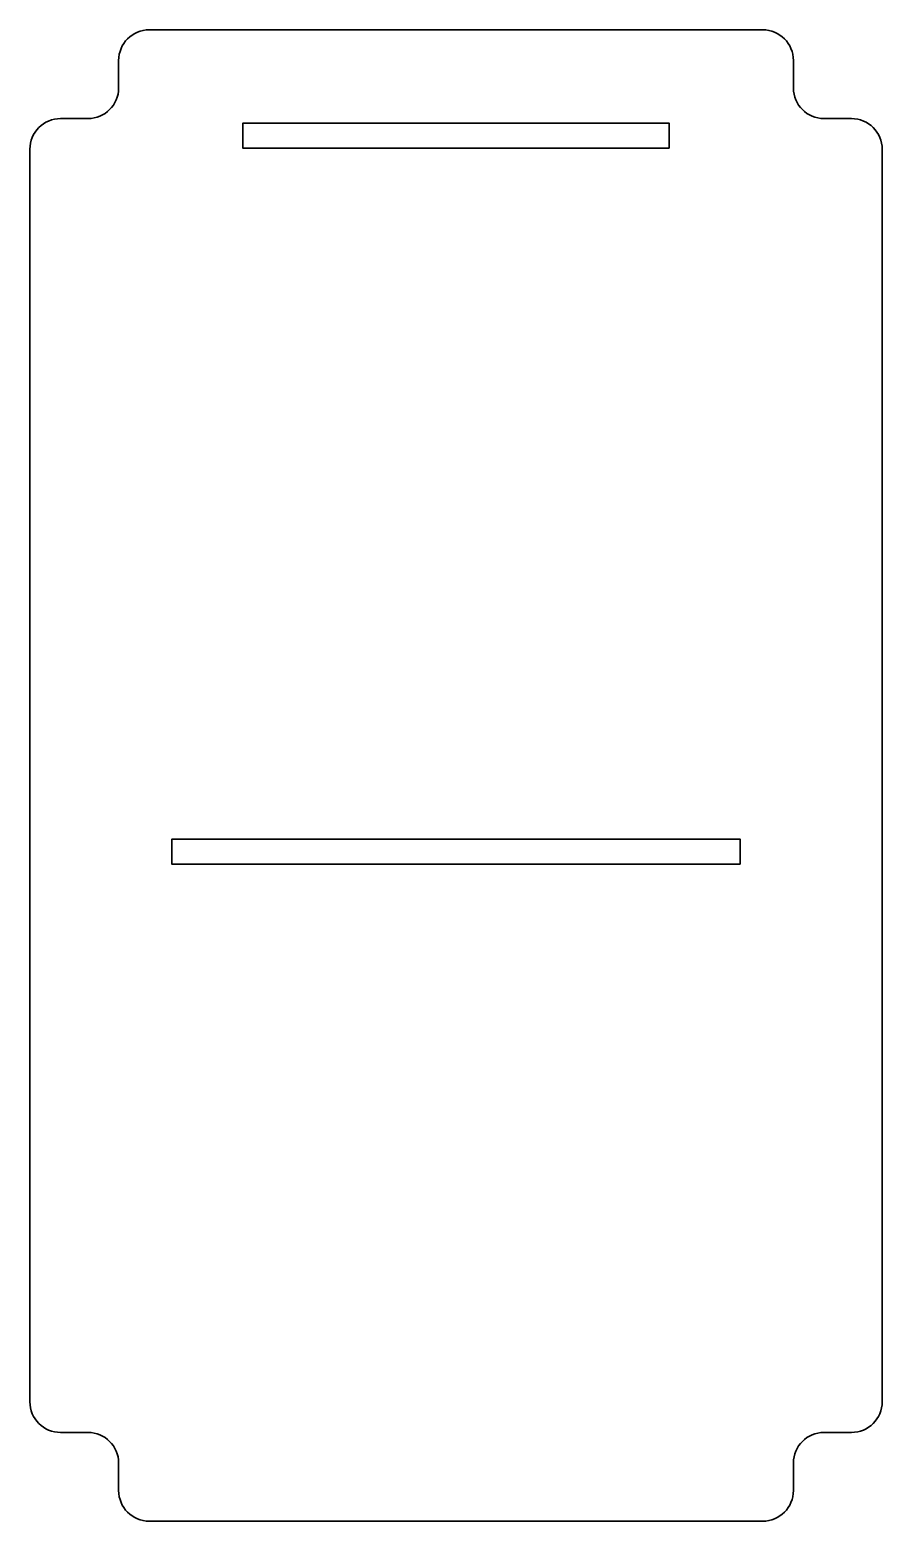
# Model space of a CAD drawing. Header units: inches. Extents: x 12 to 36, y -45 to -3.
import ezdxf

# ---------------------------------------------------------------- set-up
doc = ezdxf.new("R2010")
doc.units = ezdxf.units.IN
doc.header["$MEASUREMENT"] = 0
doc.layers.add('Outline', color=7, linetype='Continuous', lineweight=0)
doc.layers.add('Pocket', color=7, linetype='Continuous', lineweight=0)

msp = doc.modelspace()

# ---------------------------------------------------------------- linework, layer by layer
at = {"layer": 'Outline', "color": 18, "lineweight": 35, "true_color": 0x000000}
msp.add_open_spline([(33.495, -44.143), (33.495, -44.143), (33.495, -43.371), (33.495, -43.371), (33.495, -42.893), (33.882, -42.507), (34.359, -42.507), (34.359, -42.507), (35.131, -42.507), (35.131, -42.507), (35.608, -42.507), (35.995, -42.12), (35.995, -41.643), (35.995, -41.643), (35.995, -6.371), (35.995, -6.371), (35.995, -5.893), (35.608, -5.507), (35.131, -5.507), (35.131, -5.507), (34.359, -5.507), (34.359, -5.507), (33.882, -5.507), (33.495, -5.12), (33.495, -4.643), (33.495, -4.643), (33.495, -3.871), (33.495, -3.871), (33.495, -3.393), (33.108, -3.007), (32.631, -3.007), (32.631, -3.007), (15.359, -3.007), (15.359, -3.007), (14.882, -3.007), (14.495, -3.393), (14.495, -3.871), (14.495, -3.871), (14.495, -4.643), (14.495, -4.643), (14.495, -5.12), (14.108, -5.507), (13.631, -5.507), (13.631, -5.507), (12.859, -5.507), (12.859, -5.507), (12.382, -5.507), (11.995, -5.893), (11.995, -6.371), (11.995, -6.371), (11.995, -41.643), (11.995, -41.643), (11.995, -42.12), (12.382, -42.507), (12.859, -42.507), (12.859, -42.507), (13.631, -42.507), (13.631, -42.507), (14.108, -42.507), (14.495, -42.893), (14.495, -43.371), (14.495, -43.371), (14.495, -44.143), (14.495, -44.143), (14.495, -44.62), (14.882, -45.007), (15.359, -45.007), (15.359, -45.007), (32.631, -45.007), (32.631, -45.007), (33.108, -45.007), (33.495, -44.62), (33.495, -44.143)], degree=3, knots=[0, 0, 0, 0, 1, 1, 1, 2, 2, 2, 3, 3, 3, 4, 4, 4, 5, 5, 5, 6, 6, 6, 7, 7, 7, 8, 8, 8, 9, 9, 9, 10, 10, 10, 11, 11, 11, 12, 12, 12, 13, 13, 13, 14, 14, 14, 15, 15, 15, 16, 16, 16, 17, 17, 17, 18, 18, 18, 19, 19, 19, 20, 20, 20, 21, 21, 21, 22, 22, 22, 23, 23, 23, 24, 24, 24, 24], dxfattribs=at)
at = {"layer": 'Pocket', "color": 18, "lineweight": 35, "true_color": 0x000000}
for points in [[(29.995, -6.34), (17.995, -6.34), (17.995, -5.632), (29.995, -5.632)], [(31.995, -26.507), (15.995, -26.507), (15.995, -25.798), (31.995, -25.798)]]:
    msp.add_lwpolyline(points, close=True, dxfattribs=at)

doc.saveas('drawing.dxf')
